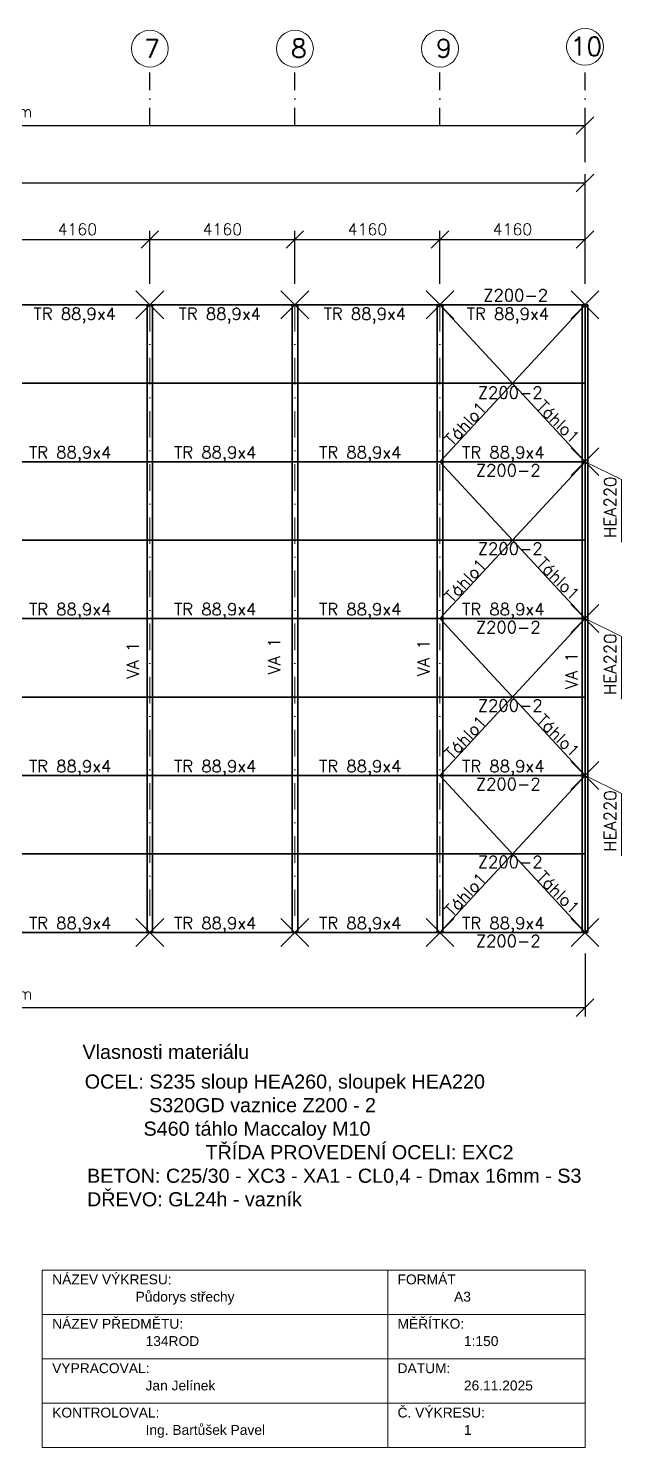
# Model space of a CAD drawing. Header units: millimetres. Extents: x -109904 to 256066, y -215550 to 75535.
# Drawn here: x 4310 to 21324, y -5435 to 35267 of the extents above; entities that cross this region are included whole.
import ezdxf

# ---------------------------------------------------------------- set-up
doc = ezdxf.new("R2010")
doc.units = ezdxf.units.MM
doc.header["$LTSCALE"] = 20
doc.linetypes.add('ČERCHOVANÁ', pattern=[25.4, 12.7, -6.35, 0, -6.35])
for name, color, linetype, lineweight in [('Kóty', 4, 'Continuous', 18), ('TENKÁ PLNÁ ČÁRA', 7, 'Continuous', 18), ('TENKÁ ČERCHOVANÁ ČÁRA', 60, 'ČERCHOVANÁ', 18), ('TLUSTÁ PLNÁ ČÁRA', 2, 'Continuous', 35), ('tlustá čára', 212, 'Continuous', 35), ('ztužidla plná', 104, 'Continuous', 35), ('šrafy', 7, 'Continuous', 13)]:
    doc.layers.add(name, color=color, linetype=linetype, lineweight=lineweight)
doc.layers.add('PDF_Geometrie', color=7, linetype='Continuous')
doc.styles.add('Romans', font='romans.shx')
doc.styles.get("Standard").update_dxf_attribs({"font": 'arial.ttf'})
doc.dimstyles.new('M 1-200', dxfattribs={"dimscale": 200, "dimtxt": 1.65, "dimasz": 2.5, "dimexe": 1.25, "dimexo": 3, "dimtad": 1, "dimtxsty": 'Romans', "dimblk": 'OBLIQUE', "dimcen": 2.5, "dimadec": 0, "dimazin": 0, "dimtfac": 1, "dimtmove": 0, "dimatfit": 3, "dimfxl": 1, "dimarcsym": 0})

# ---------------------------------------------------------------- blocks, each defined once
blk = doc.blocks.new('_Oblique')
at = {"color": 0, "linetype": 'ByBlock', "lineweight": -2}
blk.add_line((-0.5, -0.5), (0.5, 0.5), dxfattribs=at)
blk = doc.blocks.new('*D200')
at = {"layer": 'Defpoints', "color": 0, "transparency": 16777216}
for p in [(20274, 30833), (-17166, 27340), (20274, 27340)]:
    blk.add_point(p, dxfattribs=at)
at = {"layer": 'Kóty', "color": 0, "lineweight": -2, "transparency": 16777216}
for p, q in [((-17166, 27940), (-17166, 31083)), ((20274, 27940), (20274, 31083)), ((-17166, 30833), (20274, 30833))]:
    blk.add_line(p, q, dxfattribs=at)
at = {"layer": 'Kóty', "color": 0, "lineweight": -2, "transparency": 16777216, "xscale": 500, "yscale": 500, "zscale": 500, "rotation": 180}
blk.add_blockref('_Oblique', (-17166, 30833), dxfattribs=at)
at = {"layer": 'Kóty', "color": 0, "lineweight": -2, "transparency": 16777216, "xscale": 500, "yscale": 500, "zscale": 500}
blk.add_blockref('_Oblique', (20274, 30833), dxfattribs=at)
at = {"layer": 'Kóty', "color": 0, "transparency": 16777216, "insert": (1554, 31123), "char_height": 330, "attachment_point": 5, "style": 'Romans'}
blk.add_mtext('37440', dxfattribs=at)
blk = doc.blocks.new('*D195')
at = {"layer": 'Defpoints', "color": 0, "transparency": 16777216}
for p in [(20274, 32482), (-17166, 30833), (20274, 30833)]:
    blk.add_point(p, dxfattribs=at)
at = {"layer": 'Kóty', "color": 0, "lineweight": -2, "transparency": 16777216}
for p, q in [((-17166, 31433), (-17166, 32732)), ((20274, 31433), (20274, 32732)), ((-17166, 32482), (20274, 32482))]:
    blk.add_line(p, q, dxfattribs=at)
at = {"layer": 'Kóty', "color": 0, "lineweight": -2, "transparency": 16777216, "xscale": 500, "yscale": 500, "zscale": 500, "rotation": 180}
blk.add_blockref('_Oblique', (-17166, 32482), dxfattribs=at)
at = {"layer": 'Kóty', "color": 0, "lineweight": -2, "transparency": 16777216, "xscale": 500, "yscale": 500, "zscale": 500}
blk.add_blockref('_Oblique', (20274, 32482), dxfattribs=at)
at = {"layer": 'Kóty', "color": 0, "transparency": 16777216, "insert": (1554, 32827), "char_height": 330, "attachment_point": 5, "style": 'Romans'}
blk.add_mtext('Sloupy HEA260 po {\\Fromans|c238;4,16}m', dxfattribs=at)
blk = doc.blocks.new('*D204')
at = {"layer": 'Defpoints', "color": 0, "transparency": 16777216}
for p in [(7794, 29215), (3634, 27340), (7794, 27340)]:
    blk.add_point(p, dxfattribs=at)
at = {"layer": 'Kóty', "color": 0, "lineweight": -2, "transparency": 16777216}
for p, q in [((3634, 27940), (3634, 29465)), ((7794, 27940), (7794, 29465)), ((3634, 29215), (7794, 29215))]:
    blk.add_line(p, q, dxfattribs=at)
at = {"layer": 'Kóty', "color": 0, "lineweight": -2, "transparency": 16777216, "xscale": 500, "yscale": 500, "zscale": 500, "rotation": 180}
blk.add_blockref('_Oblique', (3634, 29215), dxfattribs=at)
at = {"layer": 'Kóty', "color": 0, "lineweight": -2, "transparency": 16777216, "xscale": 500, "yscale": 500, "zscale": 500}
blk.add_blockref('_Oblique', (7794, 29215), dxfattribs=at)
at = {"layer": 'Kóty', "color": 0, "transparency": 16777216, "insert": (5714, 29505), "char_height": 330, "attachment_point": 5, "style": 'Romans'}
blk.add_mtext('4160', dxfattribs=at)
blk = doc.blocks.new('*D205')
at = {"layer": 'Defpoints', "color": 0, "transparency": 16777216}
for p in [(11954, 29215), (7794, 27340), (11954, 27340)]:
    blk.add_point(p, dxfattribs=at)
at = {"layer": 'Kóty', "color": 0, "lineweight": -2, "transparency": 16777216}
for p, q in [((7794, 27940), (7794, 29465)), ((11954, 27940), (11954, 29465)), ((7794, 29215), (11954, 29215))]:
    blk.add_line(p, q, dxfattribs=at)
at = {"layer": 'Kóty', "color": 0, "lineweight": -2, "transparency": 16777216, "xscale": 500, "yscale": 500, "zscale": 500, "rotation": 180}
blk.add_blockref('_Oblique', (7794, 29215), dxfattribs=at)
at = {"layer": 'Kóty', "color": 0, "lineweight": -2, "transparency": 16777216, "xscale": 500, "yscale": 500, "zscale": 500}
blk.add_blockref('_Oblique', (11954, 29215), dxfattribs=at)
at = {"layer": 'Kóty', "color": 0, "transparency": 16777216, "insert": (9874, 29505), "char_height": 330, "attachment_point": 5, "style": 'Romans'}
blk.add_mtext('4160', dxfattribs=at)
blk = doc.blocks.new('*D206')
at = {"layer": 'Defpoints', "color": 0, "transparency": 16777216}
for p in [(16114, 29215), (11954, 27340), (16114, 27340)]:
    blk.add_point(p, dxfattribs=at)
at = {"layer": 'Kóty', "color": 0, "lineweight": -2, "transparency": 16777216}
for p, q in [((11954, 27940), (11954, 29465)), ((16114, 27940), (16114, 29465)), ((11954, 29215), (16114, 29215))]:
    blk.add_line(p, q, dxfattribs=at)
at = {"layer": 'Kóty', "color": 0, "lineweight": -2, "transparency": 16777216, "xscale": 500, "yscale": 500, "zscale": 500, "rotation": 180}
blk.add_blockref('_Oblique', (11954, 29215), dxfattribs=at)
at = {"layer": 'Kóty', "color": 0, "lineweight": -2, "transparency": 16777216, "xscale": 500, "yscale": 500, "zscale": 500}
blk.add_blockref('_Oblique', (16114, 29215), dxfattribs=at)
at = {"layer": 'Kóty', "color": 0, "transparency": 16777216, "insert": (14034, 29505), "char_height": 330, "attachment_point": 5, "style": 'Romans'}
blk.add_mtext('4160', dxfattribs=at)
blk = doc.blocks.new('*D207')
at = {"layer": 'Defpoints', "color": 0, "transparency": 16777216}
for p in [(20274, 29215), (16114, 27340), (20274, 27340)]:
    blk.add_point(p, dxfattribs=at)
at = {"layer": 'Kóty', "color": 0, "lineweight": -2, "transparency": 16777216}
for p, q in [((16114, 27940), (16114, 29465)), ((20274, 27940), (20274, 29465)), ((16114, 29215), (20274, 29215))]:
    blk.add_line(p, q, dxfattribs=at)
at = {"layer": 'Kóty', "color": 0, "lineweight": -2, "transparency": 16777216, "xscale": 500, "yscale": 500, "zscale": 500, "rotation": 180}
blk.add_blockref('_Oblique', (16114, 29215), dxfattribs=at)
at = {"layer": 'Kóty', "color": 0, "lineweight": -2, "transparency": 16777216, "xscale": 500, "yscale": 500, "zscale": 500}
blk.add_blockref('_Oblique', (20274, 29215), dxfattribs=at)
at = {"layer": 'Kóty', "color": 0, "transparency": 16777216, "insert": (18194, 29505), "char_height": 330, "attachment_point": 5, "style": 'Romans'}
blk.add_mtext('4160', dxfattribs=at)
blk = doc.blocks.new('*D217')
at = {"layer": 'Defpoints', "color": 0, "transparency": 16777216}
for p in [(-17166, 9340), (20274, 9340), (20274, 7183)]:
    blk.add_point(p, dxfattribs=at)
at = {"layer": 'Kóty', "color": 0, "lineweight": -2, "transparency": 16777216}
for p, q in [((-17166, 8740), (-17166, 6933)), ((20274, 8740), (20274, 6933)), ((-17166, 7183), (20274, 7183))]:
    blk.add_line(p, q, dxfattribs=at)
at = {"layer": 'Kóty', "color": 0, "lineweight": -2, "transparency": 16777216, "xscale": 500, "yscale": 500, "zscale": 500, "rotation": 180}
blk.add_blockref('_Oblique', (-17166, 7183), dxfattribs=at)
at = {"layer": 'Kóty', "color": 0, "lineweight": -2, "transparency": 16777216, "xscale": 500, "yscale": 500, "zscale": 500}
blk.add_blockref('_Oblique', (20274, 7183), dxfattribs=at)
at = {"layer": 'Kóty', "color": 0, "transparency": 16777216, "insert": (1554, 7528), "char_height": 330, "attachment_point": 5, "style": 'Romans'}
blk.add_mtext('Sloupy HEA260 po {\\Fromans|c238;4,16}m', dxfattribs=at)

msp = doc.modelspace()

# ---------------------------------------------------------------- linework, layer by layer
at = {"layer": 'Kóty'}
msp.add_lwpolyline([(20274.136, -5435.306), (4709.932, -5435.306), (4709.932, -341.567), (20274.136, -341.567)], close=True, dxfattribs=at)
for points in [[(14614.425, -341.567), (14614.425, -5435.306)], [(4709.932, -1615.002), (20274.136, -1615.002)], [(4709.932, -2888.436), (20274.136, -2888.436)], [(4709.932, -4161.871), (20274.136, -4161.871)]]:
    msp.add_lwpolyline(points, dxfattribs=at)
at = {"layer": 'PDF_Geometrie', "linetype": 'ČERCHOVANÁ', "ltscale": 2}
for p, q in [((7794.136, 32481.69), (7794.136, 34157.5)), ((11954.136, 32481.69), (11954.136, 34157.5)), ((16114.136, 32481.69), (16114.136, 34157.5)), ((20274.136, 32481.69), (20274.136, 34157.5))]:
    msp.add_line(p, q, dxfattribs=at)
at = {"layer": 'TENKÁ ČERCHOVANÁ ČÁRA', "ltscale": 3}
for p, q in [((7794.136, 27339.939), (7794.136, 9339.939)), ((11954.136, 27339.939), (11954.136, 9339.939)), ((16114.136, 27339.939), (16114.136, 9339.939))]:
    msp.add_line(p, q, dxfattribs=at)
at = {"layer": 'TLUSTÁ PLNÁ ČÁRA'}
for p, q in [((20274.136, 27339.939), (-17165.864, 27339.939)), ((20274.136, 9339.939), (-17165.864, 9339.939))]:
    msp.add_line(p, q, dxfattribs=at)
at = {"layer": 'TLUSTÁ PLNÁ ČÁRA', "ltscale": 3}
msp.add_line((20274.136, 27339.939), (20274.136, 9339.939), dxfattribs=at)
at = {"layer": 'tlustá čára'}
for p, q in [((7394.136, 26939.939), (8194.136, 27739.939)), ((7394.136, 27739.939), (8194.136, 26939.939)), ((7394.136, 26939.939), (8194.136, 27739.939)), ((7394.136, 27739.939), (8194.136, 26939.939)), ((11554.136, 26939.939), (12354.136, 27739.939)), ((11554.136, 27739.939), (12354.136, 26939.939)), ((11554.136, 26939.939), (12354.136, 27739.939)), ((11554.136, 27739.939), (12354.136, 26939.939)), ((15714.136, 26939.939), (16514.136, 27739.939)), ((15714.136, 27739.939), (16514.136, 26939.939)), ((15714.136, 26939.939), (16514.136, 27739.939)), ((15714.136, 27739.939), (16514.136, 26939.939)), ((19874.136, 26939.939), (20674.136, 27739.939)), ((19874.136, 27739.939), (20674.136, 26939.939)), ((19874.136, 26939.939), (20674.136, 27739.939)), ((19874.136, 27739.939), (20674.136, 26939.939)), ((7714.136, 27339.939), (7874.136, 27339.939)), ((7714.136, 9339.939), (7714.136, 27339.939)), ((7874.136, 27339.939), (7874.136, 9339.939)), ((11874.136, 27339.939), (12034.136, 27339.939)), ((11874.136, 9339.939), (11874.136, 27339.939)), ((12034.136, 27339.939), (12034.136, 9339.939)), ((16034.136, 27339.939), (16194.136, 27339.939)), ((16034.136, 9339.939), (16034.136, 27339.939)), ((16194.136, 27339.939), (16194.136, 9339.939)), ((20194.136, 27339.939), (20354.136, 27339.939)), ((20194.136, 9339.939), (20194.136, 27339.939)), ((20354.136, 27339.939), (20354.136, 9339.939)), ((-17165.864, 25089.939), (20274.136, 25089.939)), ((19874.136, 22439.939), (20674.136, 23239.939)), ((19874.136, 23239.939), (20674.136, 22439.939)), ((-17165.864, 22839.939), (20274.136, 22839.939)), ((-17165.864, 20589.939), (20274.136, 20589.939)), ((19874.136, 17939.939), (20674.136, 18739.939)), ((19874.136, 18739.939), (20674.136, 17939.939)), ((-17165.864, 18339.939), (20274.136, 18339.939)), ((-17165.864, 16089.939), (20274.136, 16089.939)), ((-17165.864, 13839.939), (20274.136, 13839.939)), ((19874.136, 13439.939), (20674.136, 14239.939)), ((19874.136, 14239.939), (20674.136, 13439.939)), ((-17165.864, 11589.939), (20274.136, 11589.939)), ((7394.136, 8939.939), (8194.136, 9739.939)), ((7394.136, 9739.939), (8194.136, 8939.939)), ((7394.136, 8939.939), (8194.136, 9739.939)), ((7394.136, 9739.939), (8194.136, 8939.939)), ((11554.136, 8939.939), (12354.136, 9739.939)), ((11554.136, 9739.939), (12354.136, 8939.939)), ((11554.136, 8939.939), (12354.136, 9739.939)), ((11554.136, 9739.939), (12354.136, 8939.939)), ((15714.136, 8939.939), (16514.136, 9739.939)), ((15714.136, 9739.939), (16514.136, 8939.939)), ((15714.136, 8939.939), (16514.136, 9739.939)), ((15714.136, 9739.939), (16514.136, 8939.939)), ((19874.136, 8939.939), (20674.136, 9739.939)), ((19874.136, 9739.939), (20674.136, 8939.939)), ((19874.136, 8939.939), (20674.136, 9739.939)), ((19874.136, 9739.939), (20674.136, 8939.939)), ((7714.136, 9339.939), (7874.136, 9339.939)), ((11874.136, 9339.939), (12034.136, 9339.939)), ((16034.136, 9339.939), (16194.136, 9339.939)), ((20194.136, 9339.939), (20354.136, 9339.939))]:
    msp.add_line(p, q, dxfattribs=at)
at = {"layer": 'ztužidla plná'}
for p, q in [((16114.136, 27339.939), (20274.136, 22839.939)), ((16114.136, 22839.939), (20274.136, 27339.939)), ((16114.136, 22839.939), (20274.136, 18339.939)), ((16114.136, 18339.939), (20274.136, 22839.939)), ((16114.136, 18339.939), (20274.136, 13839.939)), ((16114.136, 13839.939), (20274.136, 18339.939)), ((16114.136, 13839.939), (20274.136, 9339.939)), ((16114.136, 9339.939), (20274.136, 13839.939))]:
    msp.add_line(p, q, dxfattribs=at)
at = {"layer": 'šrafy'}
for p, q in [((21323.682, 22326.023), (20274.136, 22839.939)), ((21323.682, 20533), (21323.682, 22326.023)), ((21323.682, 17826.023), (20274.136, 18339.939)), ((21323.682, 16033), (21323.682, 17826.023)), ((21323.682, 13326.023), (20274.136, 13839.939)), ((21323.682, 11533), (21323.682, 13326.023))]:
    msp.add_line(p, q, dxfattribs=at)
for centre in [(7794.136, 34686.036), (11954.136, 34686.036), (16114.136, 34686.036), (20274.136, 34738.719)]:
    msp.add_circle(centre, 528.536, dxfattribs=at)

# ---------------------------------------------------------------- texts
at = {"layer": 'Kóty', "color": 1, "insert": (5862.375, 6116.8), "char_height": 405.01158, "attachment_point": 1}
msp.add_mtext_dynamic_manual_height_columns('Vlasnosti materiálu', width=14093.65059, gutter_width=50.626, heights=[0], dxfattribs=at)
at = {"layer": 'TENKÁ PLNÁ ČÁRA', "attachment_point": 1}
for s, width, gutter_width, heights, insert, char_height in [('\\A1;\\pxi-3,l4,t4;OCEL: S235 sloup HEA260, sloupek {\\fArial|b0|i0|c238|p34;HEA}220\\P^I    {\\fArial|b0|i0|c238|p34;S320GD }vaznice Z2{\\fArial|b0|i0|c238|p34;00} - 2\\P^I   {\\fArial|b0|i0|c238|p34;S460} táhlo Maccaloy M10\\P^I    ^I    TŘÍDA PROVEDENÍ OCELI: EXC2\\P\\pi0,l0,tz;   BETON: C25/30 - XC3 - XA1 - CL0,4 - Dmax 16mm - S3{\\fArial|b0|i0|c238|p34; \\P}   DŘEVO: GL24h - vazník', 17107.05063, 50.626, [5479.374], (5521.001, 5265.01), 405.01158), ('\\pxi-3,l4,t4;NÁZEV VÝKRESU:', 5678.19507, 35.373, [0], (4709.932, -468.91), 282.98552), ('\\pxi-3,l4,t4;FORMÁT ', 5678.19507, 35.373, [0], (14614.425, -468.91), 282.98552), ('Půdorys střechy', 5678.19507, 35.373, [0], (7387.7, -965.58), 282.98552), ('A3', 5678.19507, 35.373, [0], (16518.139, -965.58), 282.9855), ('\\pxi-3,l4,t4;NÁZEV PŘEDMĚTU:', 5678.19507, 35.373, [0], (4709.932, -1742.345), 282.98552), ('\\pxi-3,l4,t4;MĚŘÍTKO: ^I', 5678.19507, 35.373, [0], (14614.425, -1742.345), 282.98552), ('\\pxi-3,l4,t4;134ROD', 5678.19507, 35.373, [0], (7387.7, -2239.015), 282.98552), ('\\pxi-3,l4,t4;1:{\\fArial|b0|i0|c238|p34;15}0', 5678.19507, 35.373, [0], (16518.139, -2239.015), 282.98552), ('\\pxi-3,l4,t4;VYPRACOVAL:', 5678.19507, 35.373, [0], (4709.932, -3015.78), 282.98552), ('\\pxi-3,l4,t4;DATUM: ^I^I', 5678.19507, 35.373, [0], (14614.425, -3015.78), 282.98552), ('\\pxi-3,l4,t4;{\\fArial|b0|i0|c238|p34;Jan Jelínek}', 5678.19507, 35.373, [0], (7387.7, -3512.45), 282.98552), ('\\pxi-3,l4,t4;{\\fArial|b0|i0|c238|p34;26.11.2025}', 5678.19507, 35.373, [0], (16518.139, -3512.45), 282.98552), ('\\pxi-3,l4,t4;KONTROLOVAL:', 5678.19507, 35.373, [0], (4709.932, -4289.215), 282.98552), ('\\pxi-3,l4,t4;Č. VÝKRESU:^I', 5678.19507, 35.373, [0], (14614.425, -4289.215), 282.98552), ('\\pxi-3,l4,t4;Ing. {\\fArial|b0|i0|c238|p34;Bartůšek Pavel}', 5678.19507, 35.373, [0], (7387.7, -4785.884), 282.98552), ('\\pxi-3,l4,t4;1', 5678.19507, 35.373, [0], (16518.139, -4785.884), 282.98552)]:
    msp.add_mtext_dynamic_manual_height_columns(s, width=width, gutter_width=gutter_width, heights=heights, dxfattribs=dict(at, insert=insert, char_height=char_height))
at = {"layer": 'šrafy', "attachment_point": 1}
for s, width, gutter_width, heights, insert, char_height in [('{\\Fromans|c238;10}', 3051.14647, 44.045, [0], (19859.327, 35015.226), 528.53605), ('{\\Fromans|c238;7}', 3051.14647, 44.045, [0], (7625.772, 34948.645), 528.53605), ('{\\Fromans|c238;8}', 3051.14647, 44.045, [0], (11839.992, 34962.543), 528.53605), ('{\\Fromans|c238;9}', 3051.14647, 44.045, [0], (15999.992, 34962.543), 528.53605), ('\\A1;{\\Fromans|c238;\\H1.5x;Z200-2}', 8123.42907, 14.348, [4633.313], (17354.92, 27784.719), 229.56093), ('\\A1;{\\Fromans|c238;\\H1.5x;TR 88,9x4}', 8123.42907, 14.348, [4633.313], (4457.955, 27253.536), 229.56093), ('\\A1;{\\Fromans|c238;\\H1.5x;TR 88,9x4}', 8123.42907, 14.348, [4633.313], (8617.955, 27253.536), 229.56093), ('\\A1;{\\Fromans|c238;\\H1.5x;TR 88,9x4}', 8123.42907, 14.348, [4633.313], (12777.955, 27253.536), 229.56093), ('\\A1;{\\Fromans|c238;\\H1.5x;TR 88,9x4}', 8123.42907, 14.348, [4633.313], (16881.178, 27253.536), 229.56093), ('\\A1;{\\Fromans|c238;\\H1.5x;Z200-2}', 8123.42907, 14.348, [4633.313], (17198.862, 24993.358), 229.56093), ('\\A1;{\\Fromans|c238;\\H1.5x;TR 88,9x4}', 8123.42907, 14.348, [4633.313], (4326.719, 23278.915), 229.56093), ('\\A1;{\\Fromans|c238;\\H1.5x;TR 88,9x4}', 8123.42907, 14.348, [4633.313], (8486.719, 23278.915), 229.56093), ('\\A1;{\\Fromans|c238;\\H1.5x;TR 88,9x4}', 8123.42907, 14.348, [4633.313], (12646.719, 23278.915), 229.56093), ('\\A1;{\\Fromans|c238;\\H1.5x;TR 88,9x4}', 8123.42907, 14.348, [4633.313], (16749.942, 23278.915), 229.56093), ('\\A1;{\\Fromans|c238;\\H1.5x;Z200-2}', 8123.42907, 14.348, [4633.313], (17142.086, 22766.858), 229.56093), ('\\A1;{\\Fromans|c238;\\H1.5x;Z200-2}', 8123.42907, 14.348, [4633.313], (17198.862, 20518.647), 229.56093), ('\\A1;{\\Fromans|c238;\\H1.5x;TR 88,9x4}', 8123.42907, 14.348, [4633.313], (4326.719, 18778.915), 229.56093), ('\\A1;{\\Fromans|c238;\\H1.5x;TR 88,9x4}', 8123.42907, 14.348, [4633.313], (8486.719, 18778.915), 229.56093), ('\\A1;{\\Fromans|c238;\\H1.5x;TR 88,9x4}', 8123.42907, 14.348, [4633.313], (12646.719, 18778.915), 229.56093), ('\\A1;{\\Fromans|c238;\\H1.5x;TR 88,9x4}', 8123.42907, 14.348, [4633.313], (16749.942, 18778.915), 229.56093), ('\\A1;{\\Fromans|c238;\\H1.5x;Z200-2}', 8123.42907, 14.348, [4633.313], (17142.086, 18266.858), 229.56093), ('\\A1;{\\Fromans|c238;\\H1.5x;Z200-2}', 8123.42907, 14.348, [4633.313], (17198.862, 16021.973), 229.56093), ('\\A1;{\\Fromans|c238;\\H1.5x;TR 88,9x4}', 8123.42907, 14.348, [4633.313], (4326.719, 14278.915), 229.56093), ('\\A1;{\\Fromans|c238;\\H1.5x;TR 88,9x4}', 8123.42907, 14.348, [4633.313], (8486.719, 14278.915), 229.56093), ('\\A1;{\\Fromans|c238;\\H1.5x;TR 88,9x4}', 8123.42907, 14.348, [4633.313], (12646.719, 14278.915), 229.56093), ('\\A1;{\\Fromans|c238;\\H1.5x;TR 88,9x4}', 8123.42907, 14.348, [4633.313], (16749.942, 14278.915), 229.56093), ('\\A1;{\\Fromans|c238;\\H1.5x;Z200-2}', 8123.42907, 14.348, [4633.313], (17142.086, 13766.858), 229.56093), ('\\A1;{\\Fromans|c238;\\H1.5x;Z200-2}', 8123.42907, 14.348, [4633.313], (17198.862, 11534.068), 229.56093), ('\\A1;{\\Fromans|c238;\\H1.5x;TR 88,9x4}', 8123.42907, 14.348, [4633.313], (4326.719, 9778.915), 229.56093), ('\\A1;{\\Fromans|c238;\\H1.5x;TR 88,9x4}', 8123.42907, 14.348, [4633.313], (8486.719, 9778.915), 229.56093), ('\\A1;{\\Fromans|c238;\\H1.5x;TR 88,9x4}', 8123.42907, 14.348, [4633.313], (12646.719, 9778.915), 229.56093), ('\\A1;{\\Fromans|c238;\\H1.5x;TR 88,9x4}', 8123.42907, 14.348, [4633.313], (16749.942, 9778.915), 229.56093), ('\\A1;{\\Fromans|c238;\\H1.5x;Z200-2}', 8123.42907, 14.348, [4633.313], (17142.086, 9266.858), 229.56093)]:
    msp.add_mtext_dynamic_manual_height_columns(s, width=width, gutter_width=gutter_width, heights=heights, dxfattribs=dict(at, insert=insert, char_height=char_height))
at = {"layer": 'šrafy', "char_height": 229.56093, "attachment_point": 1}
for s, insert, rotation in [('\\A1;{\\Fromans|c238;\\H1.5x;Táhlo1}', (16213.156, 23505.802), 46.8506489), ('\\A1;{\\Fromans|c238;\\H1.5x;Táhlo1}', (19097.83, 24632.572), 315.1109156), ('\\A1;{\\Fromans|c238;\\H1.5x;HEA220}', (20826.931, 20655.954), 90), ('\\A1;{\\Fromans|c238;\\H1.5x;Táhlo1}', (16213.156, 19005.802), 46.8506489), ('\\A1;{\\Fromans|c238;\\H1.5x;Táhlo1}', (19097.83, 20132.572), 315.1109156), ('\\A1;{\\Fromans|c238;\\H1.5x;VA 1}', (7136.269, 16618.678), 90), ('\\A1;{\\Fromans|c238;\\H1.5x;VA 1}', (11187.514, 16737.727), 90), ('\\A1;{\\Fromans|c238;\\H1.5x;VA 1}', (15467.694, 16690.893), 90), ('\\A1;{\\Fromans|c238;\\H1.5x;HEA220}', (20826.931, 16155.954), 90), ('\\A1;{\\Fromans|c238;\\H1.5x;VA 1}', (19712.566, 16318.863), 90), ('\\A1;{\\Fromans|c238;\\H1.5x;Táhlo1}', (16213.156, 14505.802), 46.8506489), ('\\A1;{\\Fromans|c238;\\H1.5x;Táhlo1}', (19097.83, 15632.572), 315.1109156), ('\\A1;{\\Fromans|c238;\\H1.5x;HEA220}', (20826.931, 11655.954), 90), ('\\A1;{\\Fromans|c238;\\H1.5x;Táhlo1}', (16213.156, 10005.802), 46.8506489), ('\\A1;{\\Fromans|c238;\\H1.5x;Táhlo1}', (19097.83, 11132.572), 315.1109156)]:
    msp.add_mtext_dynamic_manual_height_columns(s, width=8123.42907, gutter_width=14.348, heights=[4633.313], dxfattribs=dict(at, insert=insert, rotation=rotation))

# ---------------------------------------------------------------- dimensions: what is measured, and where the dimension line sits
at = {"layer": 'Kóty'}
for base, p1, p2, picture, middle in [((20274.136, 32481.69), (-17165.864, 30832.591), (20274.136, 30832.591), '*D195', (1554.136, 32826.69)), ((20274.136, 7183.334), (-17165.864, 9339.939), (20274.136, 9339.939), '*D217', (1554.136, 7528.334))]:
    dim = msp.add_linear_dim(base=base, p1=p1, p2=p2, text='Sloupy HEA260 po {\\Fromans|c238;4,16}m', dimstyle='M 1-200', dxfattribs=at)
    dim.commit()
    dim.dimension.update_dxf_attribs({"geometry": picture, "text_midpoint": middle})
dim = msp.add_linear_dim(base=(20274.136, 30832.591), p1=(-17165.864, 27339.939), p2=(20274.136, 27339.939), dimstyle='M 1-200', dxfattribs=at)
dim.commit()
dim.dimension.update_dxf_attribs({"geometry": '*D200', "text_midpoint": (1554.136, 31122.591)})
for base, p1, p2, picture, middle in [((7794.136, 29215.256), (3634.136, 27339.939), (7794.136, 27339.939), '*D204', (5714.136, 29505.256)), ((11954.136, 29215.256), (7794.136, 27339.939), (11954.136, 27339.939), '*D205', (9874.136, 29505.256)), ((16114.136, 29215.256), (11954.136, 27339.939), (16114.136, 27339.939), '*D206', (14034.136, 29505.256)), ((20274.136, 29215.256), (16114.136, 27339.939), (20274.136, 27339.939), '*D207', (18194.136, 29505.256))]:
    dim = msp.add_linear_dim(base=base, p1=p1, p2=p2, dimstyle='M 1-200', override={"dimtmove": 1}, dxfattribs=at)
    dim.commit()
    dim.dimension.update_dxf_attribs({"geometry": picture, "text_midpoint": middle})

doc.saveas('drawing.dxf')
